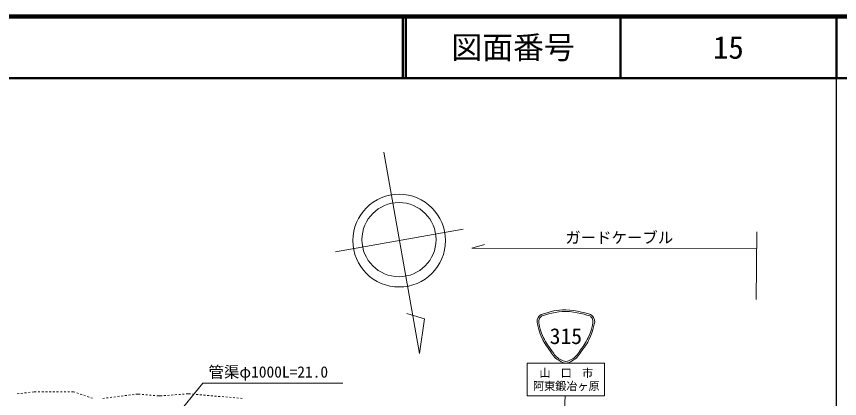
# Model space of a CAD drawing. Units: millimetres, scale not verified. Extents: x 40000 to 680000, y 20000 to 380000.
# Drawn here: x 446188 to 579500, y 318217 to 380000 of the extents above; entities that cross this region are included whole.
import ezdxf
from ezdxf.enums import TextEntityAlignment as Align

# ---------------------------------------------------------------- set-up
doc = ezdxf.new("R2010")
doc.units = ezdxf.units.MM
doc.header["$LTSCALE"] = 1000
for name, color, linetype, lineweight in [('M-BGD', 7, 'Continuous', 13), ('M-STR-HTXT', 7, 'Continuous', 13), ('M-STR-STRC', 7, 'Continuous', 13), ('M-TTL', 2, 'Continuous', 140), ('M-TTL-BAND', 7, 'Continuous', 25), ('M-TTL-LINE', 7, 'Continuous', 50)]:
    doc.layers.add(name, color=color, linetype=linetype, lineweight=lineweight)
doc.layers.add('M-TTL-TXT', color=7, linetype='Continuous')
doc.styles.add('ＭＳ ゴシック', font='')
doc.styles.get('ＭＳ ゴシック').set_extended_font_data('MS Gothic')

msp = doc.modelspace()

# ---------------------------------------------------------------- linework, layer by layer
at = {"layer": 'M-BGD'}
for p, q in [((446325, 318971), (446623, 319007)), ((446920, 319043), (447218, 319079)), ((447516, 319115), (447814, 319151)), ((448112, 319187), (448410, 319223)), ((448707, 319259), (449045, 319300)), ((449045, 319300), (449394, 319300)), ((449694, 319300), (449994, 319300)), ((450294, 319300), (450594, 319300)), ((450894, 319300), (451194, 319300)), ((451494, 319300), (451794, 319300)), ((452094, 319300), (452394, 319300)), ((452694, 319300), (452994, 319300)), ((453294, 319300), (453594, 319300)), ((453894, 319300), (454194, 319300)), ((454494, 319300), (454794, 319300)), ((455094, 319300), (455443, 319300)), ((455443, 319300), (455668, 319223)), ((455952, 319127), (456236, 319030)), ((456520, 318933), (456804, 318836)), ((457088, 318740), (457372, 318643)), ((463147, 318608), (463445, 318646)), ((463743, 318684), (464040, 318722)), ((464338, 318760), (464635, 318797)), ((464933, 318835), (465231, 318873)), ((465528, 318911), (465790, 318944)), ((465790, 318944), (466223, 318906)), ((466522, 318879), (466821, 318853)), ((467119, 318826), (467418, 318800)), ((467717, 318773), (468016, 318747)), ((468315, 318720), (468613, 318693)), ((468912, 318667), (469345, 318628)), ((469345, 318628), (469770, 318660)), ((470069, 318683), (470368, 318705)), ((470668, 318728), (470967, 318750)), ((471266, 318772), (471565, 318795)), ((471864, 318817), (472163, 318840)), ((472462, 318862), (472762, 318885)), ((473061, 318907), (473360, 318929)), ((473659, 318952), (474084, 318984)), ((474084, 318984), (474398, 318957)), ((474697, 318931), (474995, 318905)), ((475294, 318879), (475593, 318853)), ((475892, 318827), (476191, 318801)), ((476490, 318775), (476789, 318749)), ((477088, 318723), (477386, 318697)), ((477685, 318671), (477984, 318645)), ((478283, 318619), (478582, 318593)), ((457656, 318546), (457940, 318450)), ((458223, 318353), (458507, 318256)), ((460171, 318230), (460469, 318268)), ((460767, 318306), (461064, 318343)), ((461362, 318381), (461659, 318419)), ((461957, 318457), (462255, 318495)), ((462552, 318533), (462850, 318570)), ((478881, 318567), (479180, 318541)), ((479479, 318516), (479777, 318490)), ((480076, 318464), (480375, 318438)), ((480674, 318412), (480973, 318386)), ((481272, 318360), (481571, 318334)), ((481870, 318308), (482168, 318282)), ((482467, 318256), (482766, 318230))]:
    msp.add_line(p, q, dxfattribs=at)
at = {"layer": 'M-STR-HTXT'}
for p, q in [((566108, 345158), (566023, 334236)), ((521996, 343126), (519924, 342534)), ((566023, 342449), (519924, 342534)), ((476383, 320689), (458710, 299079)), ((476383, 320689), (499059, 320689))]:
    msp.add_line(p, q, dxfattribs=at)
at = {"layer": 'M-STR-STRC'}
for p, q in [((505675, 358039), (511443, 325517)), ((518546, 345595), (497869, 341928)), ((512283, 331121), (509407, 331979)), ((511443, 325517), (512283, 331121)), ((528894, 323950), (541453, 323950)), ((528894, 323950), (528894, 318657)), ((541453, 323950), (541453, 318657)), ((541453, 318657), (528894, 318657)), ((535035, 318657), (534830, 313883))]:
    msp.add_line(p, q, dxfattribs=at)
for centre, radius in [((508166, 343754), 7500), ((508147, 343911), 6000)]:
    msp.add_circle(centre, radius, dxfattribs=at)
for points, knots in [([(531173, 331806), (532873, 332336), (533584, 332561), (535173, 332555), (536763, 332548), (538935, 331880), (539173, 331806)], [0, 0, 0, 0, 1, 1, 1, 2, 2, 2, 2]), ([(531271, 331567), (532008, 331797), (533622, 332300), (535173, 332300), (536723, 332300), (538837, 331648), (539075, 331575)], [0, 0, 0, 0, 1, 1, 1, 2, 2, 2, 2]), ([(531173, 331806), (530937, 331659), (530824, 331537), (530673, 331306), (530352, 330816), (530539, 330382), (530673, 329806)], [0, 0, 0, 0, 1, 1, 1, 2, 2, 2, 2]), ([(531267, 331571), (531212, 331523), (531033, 331366), (530923, 331203), (530635, 330776), (530855, 330064), (530910, 329885)], [0, 0, 0, 0, 1, 1, 1, 2, 2, 2, 2]), ([(539077, 331575), (539132, 331526), (539312, 331367), (539423, 331203), (539711, 330776), (539491, 330062), (539435, 329884)], [0, 0, 0, 0, 1, 1, 1, 2, 2, 2, 2]), ([(539173, 331806), (539410, 331659), (539522, 331537), (539673, 331306), (539994, 330816), (539808, 330382), (539673, 329806)], [0, 0, 0, 0, 1, 1, 1, 2, 2, 2, 2]), ([(530673, 329806), (530853, 329107), (530941, 328878), (531173, 328306), (531602, 327251), (531911, 326897), (532673, 325806)], [0, 0, 0, 0, 1, 1, 1, 2, 2, 2, 2]), ([(530910, 329885), (531087, 329199), (531173, 328974), (531402, 328411), (531826, 327366), (532132, 327015), (532888, 325935)], [0, 0, 0, 0, 1, 1, 1, 2, 2, 2, 2]), ([(539436, 329885), (539259, 329199), (539173, 328974), (538945, 328411), (538520, 327366), (538214, 327015), (537459, 325935)], [0, 0, 0, 0, 1, 1, 1, 2, 2, 2, 2]), ([(539673, 329806), (539493, 329107), (539406, 328878), (539173, 328306), (538744, 327251), (538436, 326897), (537673, 325806)], [0, 0, 0, 0, 1, 1, 1, 2, 2, 2, 2]), ([(532673, 325806), (533223, 325080), (533432, 324677), (534173, 324306), (534544, 324121), (534759, 323950), (535173, 323950), (535588, 323950), (535802, 324121), (536173, 324306), (536914, 324677), (537124, 325080), (537673, 325806)], [0, 0, 0, 0, 1, 1, 1, 2, 2, 2, 3, 3, 3, 4, 4, 4, 4]), ([(532850, 325983), (533385, 325276), (533585, 324876), (534310, 324523), (534632, 324366), (534815, 324215), (535173, 324215), (535531, 324215), (535714, 324366), (536036, 324523), (536762, 324876), (536962, 325276), (537496, 325983)], [0, 0, 0, 0, 1, 1, 1, 2, 2, 2, 3, 3, 3, 4, 4, 4, 4])]:
    msp.add_open_spline(points, degree=3, knots=knots, dxfattribs=at)
at = {"layer": 'M-TTL'}
msp.add_line((680000, 380000), (40000, 380000), dxfattribs=at)
at = {"layer": 'M-TTL-BAND'}
msp.add_line((579000, 20000), (579000, 370000), dxfattribs=at)
at = {"layer": 'M-TTL-LINE'}
for p, q in [((508747, 380000), (508747, 370000)), ((509247, 380000), (509247, 370000)), ((543997, 380000), (543997, 370000)), ((579000, 380000), (579000, 370000)), ((40000, 370000), (680000, 370000))]:
    msp.add_line(p, q, dxfattribs=at)

# ---------------------------------------------------------------- texts
at = {"layer": 'M-STR-HTXT', "style": 'ＭＳ ゴシック'}
for s, p in [('ガードケーブル', (535067, 342772)), ('管渠φ1000L=21.0', (477298, 321044))]:
    msp.add_text(s, height=1833, dxfattribs=at).set_placement(p, align=Align.BOTTOM_LEFT)
at = {"layer": 'M-STR-STRC', "style": 'ＭＳ ゴシック'}
msp.add_text('315', height=2566, dxfattribs=at).set_placement((535173, 328306), align=Align.MIDDLE_CENTER)
msp.add_text('阿東鍛冶ヶ原', height=1320, dxfattribs=at).set_placement((529845, 319164), align=Align.BOTTOM_LEFT)
at = {"layer": 'M-STR-STRC', "insert": (530884, 321514), "char_height": 1320, "attachment_point": 7, "style": 'ＭＳ ゴシック'}
msp.add_mtext('\\T1.28;山\\~口\\~市', dxfattribs=at)
at = {"layer": 'M-TTL-TXT', "style": 'ＭＳ ゴシック'}
for s, p in [('図面番号', (526622, 375000)), ('15', (561497, 375000))]:
    msp.add_text(s, height=3666, dxfattribs=at).set_placement(p, align=Align.MIDDLE_CENTER)

doc.saveas('drawing.dxf')
